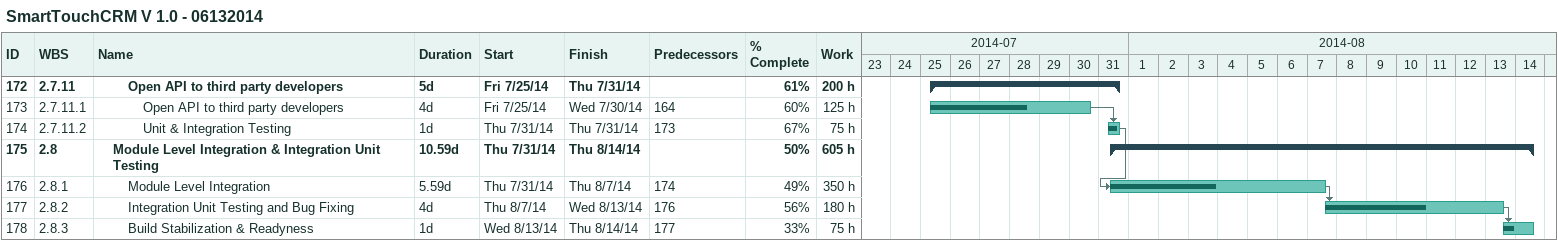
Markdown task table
SmartTouchCRM V 1.0 - 06132014

| ID | WBS | Task | Duration | Start | Finish | Predecessors | % complete | Work (h) |
|---|---|---|---|---|---|---|---|---|
| 172 | 2.7.11 | **Open API to third party developers** | 5d | 2014-07-25 | 2014-07-31 |  | 61 | 200 |
| 173 | 2.7.11.1 | Open API to third party developers | 4d | 2014-07-25 | 2014-07-30 | 164 | 60 | 125 |
| 174 | 2.7.11.2 | Unit & Integration Testing | 1d | 2014-07-31 | 2014-07-31 | 173 | 67 | 75 |
| 175 | 2.8 | **Module Level Integration & Integration Unit Testing** | 10.59d | 2014-07-31 | 2014-08-14 |  | 50 | 605 |
| 176 | 2.8.1 | Module Level Integration | 5.59d | 2014-07-31 | 2014-08-07 | 174 | 49 | 350 |
| 177 | 2.8.2 | Integration Unit Testing and Bug Fixing | 4d | 2014-08-07 | 2014-08-13 | 176 | 56 | 180 |
| 178 | 2.8.3 | Build Stabilization & Readyness | 1d | 2014-08-13 | 2014-08-14 | 177 | 33 | 75 |
